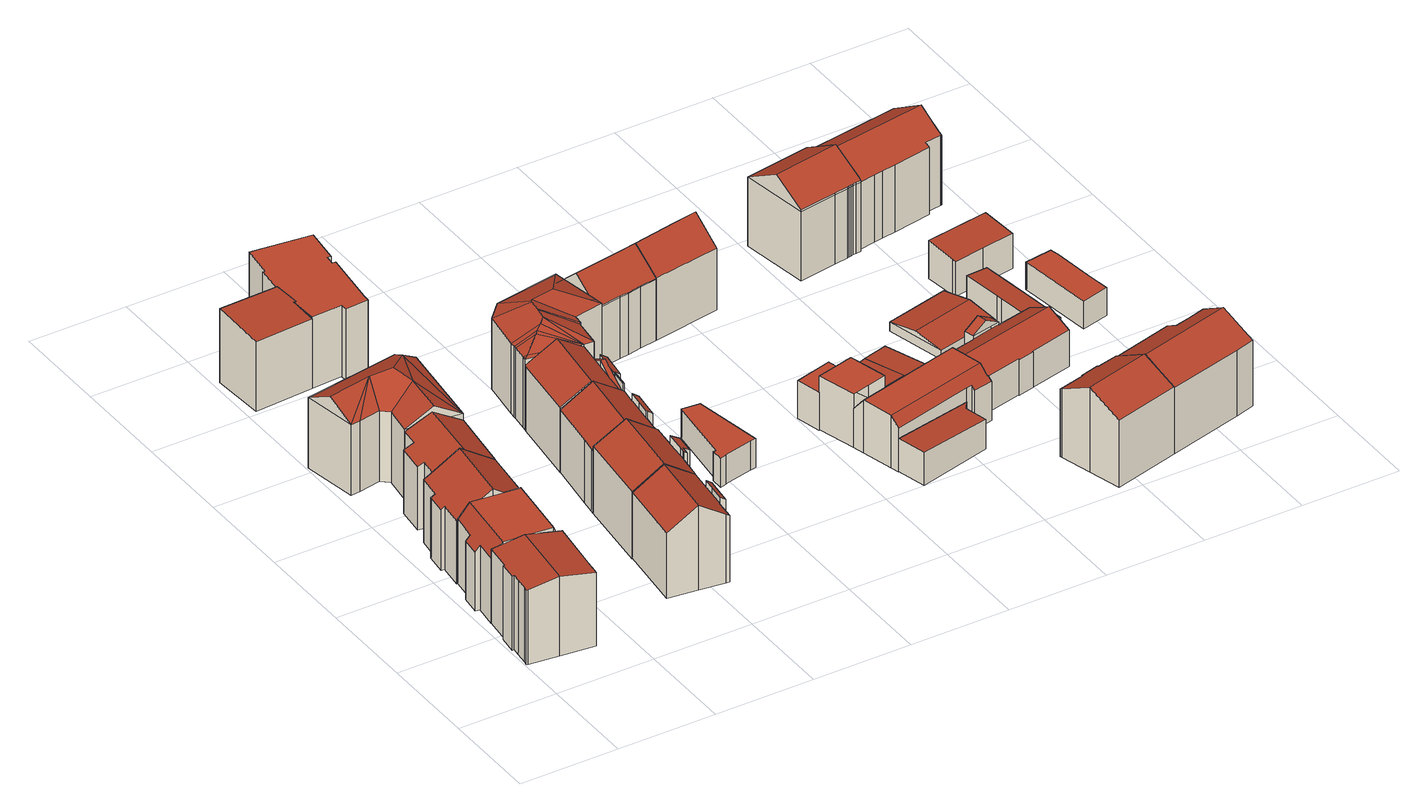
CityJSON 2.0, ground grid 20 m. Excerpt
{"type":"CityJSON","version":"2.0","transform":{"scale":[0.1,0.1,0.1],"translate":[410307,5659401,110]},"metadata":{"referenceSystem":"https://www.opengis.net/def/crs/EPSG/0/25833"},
"CityObjects":{
"building1":{"type":"Building","attributes":{"Dachtyp_tdc":"tdcGableRoof","Gemeindeschluessel":14612000,"Dachneigung":10.71,"QualitaetDacherkennung":50,"Geometrietyp2DReferenz":"3000","measuredHeight":16.7,"function":"31001_9998","roofType":"3100"},"geometry":[{"type":"Solid","lod":"2","boundaries":[[[[0,1,2,3]],[[1,4,5,2]],[[4,6,7,5]],[[6,8,9,7]],[[8,10,11,9]],[[10,12,13,11]],[[12,14,15,13]],[[14,16,17,15]],[[16,18,19,17]],[[18,20,21,19]],[[20,22,23,21]],[[22,24,25,23]],[[24,26,27,25]],[[28,0,3,29]],[[24,22,20,18,16,14,12,10,8,6,4]],[[4,1,0,28,26,24]],[[3,2,5,7,9,11,13,15,17,19,21,23,25,27,29]],[[26,28,29,27]]]],"semantics":{"surfaces":[{"type":"WallSurface"},{"type":"RoofSurface"},{"type":"GroundSurface"}],"values":[[0,0,0,0,0,0,0,0,0,0,0,0,0,0,1,1,2,0]]}}]},
"building2":{"type":"Building","attributes":{"Dachtyp_tdc":"tdcCutGableRoof","Gemeindeschluessel":14612000,"Dachneigung":0.206,"QualitaetDacherkennung":79,"Geometrietyp2DReferenz":"3000","measuredHeight":16.55,"function":"31001_9998","roofType":"9999"},"geometry":[{"type":"Solid","lod":"2","boundaries":[[[[30,31,32,33]],[[31,34,35,32]],[[34,36,37,35]],[[36,38,39,37]],[[38,40,41,39]],[[40,42,43,41]],[[44,45,46,47]],[[42,44,47,43]],[[45,48,49,46]],[[48,50,51,49]],[[50,52,53,51]],[[52,30,33,53]],[[42,40,38,36,34,31,30,52]],[[50,48,45,44]],[[52,50,44,42]],[[33,32,35,37,39,41,43,47,46,49,51,53]]]],"semantics":{"surfaces":[{"type":"WallSurface"},{"type":"RoofSurface"},{"type":"GroundSurface"}],"values":[[0,0,0,0,0,0,0,0,0,0,0,0,1,1,1,2]]}}]},
"building3":{"type":"Building","attributes":{"Dachtyp_tdc":"tdcGableRoof","Gemeindeschluessel":14612000,"Dachneigung":33.72,"QualitaetDacherkennung":70,"Geometrietyp2DReferenz":"3000","measuredHeight":17.93,"function":"31001_9998","roofType":"3100"},"geometry":[{"type":"Solid","lod":"2","boundaries":[[[[54,55,56,57]],[[55,58,59,56]],[[58,60,61,59]],[[60,62,63,61]],[[62,64,65,63]],[[64,66,67,65]],[[66,68,46,67]],[[68,69,70,46]],[[69,71,41,70]],[[71,72,73,41]],[[72,74,75,73]],[[69,68,66,64,62]],[[62,60,58,55,54,76,74,72,71,69]],[[75,77,57,56,59,61,63,65,67,46,70,41,73]],[[74,76,77,75]],[[76,54,57,77]]]],"semantics":{"surfaces":[{"type":"WallSurface"},{"type":"RoofSurface"},{"type":"GroundSurface"}],"values":[[0,0,0,0,0,0,0,0,0,0,0,1,1,2,0,0]]}}]},
"building4":{"type":"Building","attributes":{"Dachtyp_tdc":"tdcFreeFormRoof","Gemeindeschluessel":14612000,"Dachneigung":26.37,"QualitaetDacherkennung":68,"Geometrietyp2DReferenz":"3000","measuredHeight":16.83,"function":"31001_9998","roofType":"5000"},"geometry":[{"type":"Solid","lod":"2","boundaries":[[[[78,79,80,81,82,83,84,85]],[[64,86,79,78]],[[85,64,78]],[[86,80,79]],[[87,88,89,90,91,92,93,94]],[[83,82,88,87]],[[82,81,89,88]],[[81,80,90,89]],[[80,86,91,90]],[[86,64,92,91]],[[64,85,93,92]],[[85,84,94,93]],[[84,83,87,94]]]],"semantics":{"surfaces":[{"type":"RoofSurface"},{"type":"WallSurface"},{"type":"GroundSurface"}],"values":[[0,0,1,1,2,1,1,1,1,1,1,1,1]]}}]},
"building5":{"type":"Building","attributes":{"Dachtyp_tdc":"tdcFreeFormRoof","Gemeindeschluessel":14612000,"Dachneigung":29.66,"QualitaetDacherkennung":26,"Geometrietyp2DReferenz":"3000","measuredHeight":19.12,"function":"31001_9998","roofType":"5000"},"geometry":[{"type":"Solid","lod":"2","boundaries":[[[[95,96,97,98]],[[96,99,100,97]],[[99,101,102,100]],[[101,103,104,102]],[[103,105,106,104]],[[105,107,108,106]],[[107,109,110,108]],[[109,111,91,110]],[[111,112,90,91]],[[112,95,98,90]],[[113,112,111]],[[114,115,116]],[[114,109,107]],[[114,111,109]],[[116,111,114]],[[111,116,113]],[[114,107,105]],[[117,118,115,114,105,103]],[[117,103,101]],[[118,99,96]],[[118,101,99]],[[101,118,117]],[[116,115,118,96,95]],[[113,116,95,112]],[[98,97,100,102,104,106,108,110,91,90]]]],"semantics":{"surfaces":[{"type":"WallSurface"},{"type":"RoofSurface"},{"type":"GroundSurface"}],"values":[[0,0,0,0,0,0,0,0,0,0,0,1,1,1,1,1,1,1,0,1,1,1,1,1,2]]}}]},
"building6":{"type":"Building","attributes":{"Dachtyp_tdc":"tdcPolyFlatRoof","Gemeindeschluessel":14612000,"Dachneigung":4.54,"QualitaetDacherkennung":68,"Geometrietyp2DReferenz":"3000","measuredHeight":15.49,"function":"31001_9998","roofType":"2100"},"geometry":[{"type":"Solid","lod":"2","boundaries":[[[[119,120,121,122]],[[120,123,124,121]],[[123,125,126,124]],[[125,127,128,126]],[[127,129,130,128]],[[129,119,122,130]],[[129,127,125,123,120,119]],[[122,121,124,126,128,130]]]],"semantics":{"surfaces":[{"type":"WallSurface"},{"type":"RoofSurface"},{"type":"GroundSurface"}],"values":[[0,0,0,0,0,0,1,2]]}}]},
"building7":{"type":"Building","attributes":{"Gemeindeschluessel":14612000,"Geometrietyp2DReferenz":"3000","function":"31001_9998","roofType":"9999"},"children":["building7-1","building7-2"]},
"building7-1":{"type":"BuildingPart","attributes":{"Dachtyp_tdc":"tdcPolyFlatRoof","Dachneigung":33.41,"QualitaetDacherkennung":52,"Geometrietyp2DReferenz":"3000","measuredHeight":15.39,"roofType":"2100"},"parents":["building7"],"geometry":[{"type":"MultiSurface","lod":"2","boundaries":[[[131,132,133,134,135]],[[136,137,138,139,140]],[[137,131,135,138]],[[137,136,132,131]],[[135,134,139,138]]],"semantics":{"surfaces":[{"type":"WallSurface"},{"type":"RoofSurface"},{"type":"GroundSurface"}],"values":[0,0,0,1,2]}}]},
"building7-2":{"type":"BuildingPart","attributes":{"Dachtyp_tdc":"tdcGableRoof","Dachneigung":33.43,"QualitaetDacherkennung":76,"Geometrietyp2DReferenz":"3000","measuredHeight":17.84,"roofType":"3100"},"parents":["building7"],"geometry":[{"type":"MultiSurface","lod":"2","boundaries":[[[141,142,143,144]],[[142,140,139,143]],[[133,145,146,134]],[[145,147,148,146]],[[147,149,150,148]],[[149,151,152,150]],[[151,153,154,152]],[[153,155,156,154]],[[155,141,144,156]],[[151,149,147,145,133,140,142,141]],[[141,155,153,151]],[[144,143,139,134,146,148,150,152,154,156]]],"semantics":{"surfaces":[{"type":"WallSurface"},{"type":"RoofSurface"},{"type":"GroundSurface"}],"values":[0,0,0,0,0,0,0,0,0,1,1,2]}}]},
"building8":{"type":"Building","attributes":{"Gemeindeschluessel":14612000,"Geometrietyp2DReferenz":"3000","function":"31001_9998","roofType":"9999"},"children":["building8-1","building8-2"]},
"building8-1":{"type":"BuildingPart","attributes":{"Dachtyp_tdc":"tdcGableRoof","Dachneigung":33.55,"QualitaetDacherkennung":79,"Geometrietyp2DReferenz":"3000","measuredHeight":18.07,"roofType":"3100"},"parents":["building8"],"geometry":[{"type":"MultiSurface","lod":"2","boundaries":[[[157,158,159,160]],[[158,161,162,159]],[[161,163,164,162]],[[163,165,166,164]],[[165,167,168,166]],[[167,169,170,168]],[[169,171,172,170]],[[171,173,174,172]],[[173,175,174]],[[169,167,165,163,161]],[[161,158,157,175,173,171,169]],[[160,159,162,164,166,168,170,172,174]]],"semantics":{"surfaces":[{"type":"WallSurface"},{"type":"RoofSurface"},{"type":"GroundSurface"}],"values":[0,0,0,0,0,0,0,0,0,1,1,2]}}]},
"building8-2":{"type":"BuildingPart","attributes":{"Dachtyp_tdc":"tdcPolyFlatRoof","Dachneigung":29.05,"QualitaetDacherkennung":53,"Geometrietyp2DReferenz":"3000","measuredHeight":15.86,"roofType":"2100"},"parents":["building8"],"geometry":[{"type":"MultiSurface","lod":"2","boundaries":[[[176,177,178,174,175]],[[177,179,180,178]],[[179,181,182,180]],[[181,183,184,182]],[[183,185,160,184]],[[185,157,160]],[[183,181,179,177,176,185]],[[174,178,180,182,184,160]]],"semantics":{"surfaces":[{"type":"WallSurface"},{"type":"RoofSurface"},{"type":"GroundSurface"}],"values":[0,0,0,0,0,0,1,2]}}]},
"building9":{"type":"Building","attributes":{"Dachtyp_tdc":"tdcPolyFlatRoof","Gemeindeschluessel":14612000,"Dachneigung":0,"QualitaetDacherkennung":73,"Geometrietyp2DReferenz":"3000","measuredHeight":15.04,"function":"31001_9998","roofType":"1000"},"geometry":[{"type":"Solid","lod":"2","boundaries":[[[[186,187,188,189]],[[187,190,191,188]],[[190,192,193,191]],[[194,195,196,197]],[[195,198,199,196]],[[192,194,197,193]],[[192,190,187,186,200,201,202,203,204,123,125,205,206,207,198,195,194]],[[197,196,199,208,209,128,126,124,121,210,211,212,213,189,188,191,193]],[[205,125,126,128]],[[198,207,208,199]],[[207,206,209,208]],[[206,205,128,209]],[[125,123,124,126]],[[123,204,121,124]],[[204,203,210,121]],[[203,202,211,210]],[[202,201,212,211]],[[201,200,213,212]],[[200,186,189,213]]]],"semantics":{"surfaces":[{"type":"WallSurface"},{"type":"RoofSurface"},{"type":"GroundSurface"}],"values":[[0,0,0,0,0,0,1,2,0,0,0,0,0,0,0,0,0,0,0]]}}]},
"building10":{"type":"Building","attributes":{"Gemeindeschluessel":14612000,"Geometrietyp2DReferenz":"3000","function":"31001_9998","roofType":"9999"},"children":["building10-1","building10-2"]},
"building10-1":{"type":"BuildingPart","attributes":{"Dachtyp_tdc":"tdcPolyFlatRoof","Dachneigung":33.56,"QualitaetDacherkennung":65,"Geometrietyp2DReferenz":"3000","measuredHeight":14.99,"roofType":"2100"},"parents":["building10"],"geometry":[{"type":"MultiSurface","lod":"2","boundaries":[[[214,215,216,217,218]],[[219,220,221,222,223]],[[220,224,225,221]],[[220,219,215,214,224]],[[225,218,217,222,221]],[[224,214,218,225]]],"semantics":{"surfaces":[{"type":"WallSurface"},{"type":"RoofSurface"},{"type":"GroundSurface"}],"values":[0,0,0,1,2,0]}}]},
"building10-2":{"type":"BuildingPart","attributes":{"Dachtyp_tdc":"tdcGableRoof","Dachneigung":34.41,"QualitaetDacherkennung":75,"Geometrietyp2DReferenz":"3000","measuredHeight":17.42,"roofType":"3100"},"parents":["building10"],"geometry":[{"type":"MultiSurface","lod":"2","boundaries":[[[226,227,228,229]],[[227,230,231,228]],[[230,232,233,231]],[[232,234,235,233]],[[234,236,237,235]],[[236,223,222,237]],[[216,238,218,217]],[[238,239,240,218]],[[239,241,242,240]],[[241,243,172,242]],[[243,244,170,172]],[[244,245,168,170]],[[245,246,166,168]],[[246,226,229,166]],[[244,243,241,239,238,216,223,236,234,232]],[[232,230,227,226,246,245,244]],[[229,228,231,233,235,237,222,217,218,240,242,172,170,168,166]]],"semantics":{"surfaces":[{"type":"WallSurface"},{"type":"RoofSurface"},{"type":"GroundSurface"}],"values":[0,0,0,0,0,0,0,0,0,0,0,0,0,0,1,1,2]}}]},
"building11":{"type":"Building","attributes":{"Gemeindeschluessel":14612000,"Geometrietyp2DReferenz":"3000","function":"31001_9998","roofType":"9999"},"children":["building11-1","building11-2","building11-3"]},
"building11-1":{"type":"BuildingPart","attributes":{"Dachtyp_tdc":"tdcGableRoof","Dachneigung":32.81,"QualitaetDacherkennung":74,"Geometrietyp2DReferenz":"3000","measuredHeight":17.52,"roofType":"3100"},"parents":["building11"],"geometry":[{"type":"MultiSurface","lod":"2","boundaries":[[[247,248,249,250,251,252]],[[248,253,254,249]],[[253,255,256,254]],[[255,257,258,256]],[[257,259,260,261,258]],[[262,263,264,265,266,267,268]],[[264,255,253,269,265]],[[247,266,265,269,248]],[[248,269,253]],[[257,263,262,259]],[[255,264,263,257]],[[261,250,249,254,256,258]]],"semantics":{"surfaces":[{"type":"WallSurface"},{"type":"RoofSurface"},{"type":"GroundSurface"}],"values":[0,0,0,0,0,1,1,0,0,0,0,2]}}]},
"building11-2":{"type":"BuildingPart","attributes":{"Dachtyp_tdc":"tdcGableRoof","Dachneigung":20.07,"QualitaetDacherkennung":43,"Geometrietyp2DReferenz":"3000","measuredHeight":15.83,"roofType":"3100"},"parents":["building11"],"geometry":[{"type":"MultiSurface","lod":"2","boundaries":[[[270,271,272,273]],[[274,251,250,275]],[[260,270,273,261]],[[260,276,268,277,278,279,280,270]],[[281,282,278,277,267,283,252]],[[274,281,252,251]],[[270,280,271]],[[273,272,275,250,261]]],"semantics":{"surfaces":[{"type":"WallSurface"},{"type":"RoofSurface"},{"type":"GroundSurface"}],"values":[0,0,0,1,1,0,0,2]}}]},
"building11-3":{"type":"BuildingPart","attributes":{"Dachtyp_tdc":"tdcPolyFlatRoof","Dachneigung":33.83,"QualitaetDacherkennung":50,"Geometrietyp2DReferenz":"3000","measuredHeight":15.28,"roofType":"2100"},"parents":["building11"],"geometry":[{"type":"MultiSurface","lod":"2","boundaries":[[[284,285,286,287]],[[285,288,289,286]],[[288,290,281,274,275,289]],[[291,292,293,272,271,280]],[[292,284,287,293]],[[292,291,279,282,290,288,285,284]],[[287,286,289,275,272,293]]],"semantics":{"surfaces":[{"type":"WallSurface"},{"type":"RoofSurface"},{"type":"GroundSurface"}],"values":[0,0,0,0,0,1,2]}}]},
"building12":{"type":"Building","attributes":{"Dachtyp_tdc":"tdcFreeFormRoof","Gemeindeschluessel":14612000,"Dachneigung":24.46,"QualitaetDacherkennung":37,"Geometrietyp2DReferenz":"3000","measuredHeight":17.83,"function":"31001_9998","roofType":"5000"},"geometry":[{"type":"Solid","lod":"2","boundaries":[[[[294,295,296,297]],[[295,298,258,296]],[[298,299,256,258]],[[299,300,301,256]],[[300,302,303,301]],[[302,304,305,303]],[[304,306,307,305]],[[306,308,309,307]],[[308,310,311,309]],[[310,312,313,311]],[[312,314,315,313]],[[314,316,317,315]],[[316,318,319,317]],[[318,320,321,319]],[[320,294,297,321]],[[322,323,324,325,320,318]],[[326,327,322,318,316]],[[326,316,314]],[[327,326,314,312]],[[323,322,327,312,310]],[[324,323,310,308]],[[328,329,330,325,324,308,306]],[[331,328,306,304]],[[332,331,304,302]],[[333,332,302,300]],[[333,300,299]],[[329,298,295]],[[328,298,329]],[[331,298,328]],[[332,298,331]],[[333,298,332]],[[298,333,299]],[[330,329,295,294]],[[325,330,294,320]],[[297,296,258,256,301,303,305,307,309,311,313,315,317,319,321]]]],"semantics":{"surfaces":[{"type":"WallSurface"},{"type":"RoofSurface"},{"type":"GroundSurface"}],"values":[[0,0,0,0,0,0,0,0,0,0,0,0,0,0,0,1,1,1,1,1,1,1,1,1,1,1,1,1,1,1,1,1,1,1,2]]}}]},
"building13":{"type":"Building","attributes":{"Dachtyp_tdc":"tdcPolyFlatRoof","Gemeindeschluessel":14612000,"Dachneigung":0,"QualitaetDacherkennung":76,"Geometrietyp2DReferenz":"3000","measuredHeight":6.11,"function":"31001_9998","roofType":"1000"},"geometry":[{"type":"Solid","lod":"2","boundaries":[[[[334,335,336,337]],[[335,338,339,336]],[[338,340,341,339]],[[340,342,343,341]],[[342,344,345,343]],[[344,346,347,345]],[[346,348,349,347]],[[348,350,351,349]],[[350,352,353,351]],[[352,334,337,353]],[[352,350,348,346,344,342,340,338,335,334]],[[337,336,339,341,343,345,347,349,351,353]]]],"semantics":{"surfaces":[{"type":"WallSurface"},{"type":"RoofSurface"},{"type":"GroundSurface"}],"values":[[0,0,0,0,0,0,0,0,0,0,1,2]]}}]},
"building14":{"type":"Building","attributes":{"Dachtyp_tdc":"tdcFreeFormRoof","Gemeindeschluessel":14612000,"Dachneigung":42.52,"QualitaetDacherkennung":82,"Geometrietyp2DReferenz":"3000","measuredHeight":17.78,"function":"31001_9998","roofType":"5000"},"geometry":[{"type":"Solid","lod":"2","boundaries":[[[[354,355,356,313]],[[355,357,358,356]],[[357,359,360,358]],[[359,361,362,360]],[[361,363,364,362]],[[363,365,315,364]],[[365,354,313,315]],[[366,355,354,367]],[[368,366,367,369,370,371,372]],[[357,368,372,359]],[[359,372,371,361]],[[361,371,370,363]],[[363,370,369,365]],[[365,369,367,354]],[[355,366,368,357]],[[313,356,358,360,362,364,315]]]],"semantics":{"surfaces":[{"type":"WallSurface"},{"type":"RoofSurface"},{"type":"GroundSurface"}],"values":[[0,0,0,0,0,0,0,1,1,0,0,0,0,0,0,2]]}}]},
"building15":{"type":"Building","attributes":{"Dachtyp_tdc":"tdcPolyFlatRoof","Gemeindeschluessel":14612000,"Dachneigung":0,"QualitaetDacherkennung":53,"Geometrietyp2DReferenz":"3000","measuredHeight":7.95,"function":"31001_9998","roofType":"1000"},"geometry":[{"type":"Solid","lod":"2","boundaries":[[[[373,374,375,376]],[[374,377,378,375]],[[377,379,380,378]],[[379,381,382,380]],[[381,373,376,382]],[[381,379,377,374,373]],[[376,375,378,380,382]]]],"semantics":{"surfaces":[{"type":"WallSurface"},{"type":"RoofSurface"},{"type":"GroundSurface"}],"values":[[0,0,0,0,0,1,2]]}}]},
"building16":{"type":"Building","attributes":{"Dachtyp_tdc":"tdcPolyFlatRoof","Gemeindeschluessel":14612000,"Dachneigung":2.71,"QualitaetDacherkennung":66,"Geometrietyp2DReferenz":"3000","measuredHeight":6.87,"function":"31001_9998","roofType":"2100"},"geometry":[{"type":"Solid","lod":"2","boundaries":[[[[383,384,385,386]],[[384,387,388,385]],[[387,389,390,388]],[[389,391,392,390]],[[391,383,386,392]],[[391,389,387,384,383]],[[386,385,388,390,392]]]],"semantics":{"surfaces":[{"type":"WallSurface"},{"type":"RoofSurface"},{"type":"GroundSurface"}],"values":[[0,0,0,0,0,1,2]]}}]},
"building17":{"type":"Building","attributes":{"Dachtyp_tdc":"tdcPolyFlatRoof","Gemeindeschluessel":14612000,"Dachneigung":4.84,"QualitaetDacherkennung":72,"Geometrietyp2DReferenz":"3000","measuredHeight":4.85,"function":"31001_2000","roofType":"2100"},"geometry":[{"type":"Solid","lod":"2","boundaries":[[[[393,394,395,396]],[[394,397,398,395]],[[397,399,400,398]],[[399,401,402,400]],[[401,393,396,402]],[[401,399,397,394,393]],[[396,395,398,400,402]]]],"semantics":{"surfaces":[{"type":"WallSurface"},{"type":"RoofSurface"},{"type":"GroundSurface"}],"values":[[0,0,0,0,0,1,2]]}}]},
"building18":{"type":"Building","attributes":{"Dachtyp_tdc":"tdcGableRoof","Gemeindeschluessel":14612000,"Dachneigung":41.96,"QualitaetDacherkennung":71,"Geometrietyp2DReferenz":"3000","measuredHeight":17.74,"function":"31001_9998","roofType":"3100"},"geometry":[{"type":"Solid","lod":"2","boundaries":[[[[403,355,356,358]],[[404,405,406]],[[355,403,407]],[[405,355,407,406]],[[403,404,406,407]],[[356,408,409,358]],[[355,405,408,356]],[[405,404,409,408]],[[404,403,358,409]]]],"semantics":{"surfaces":[{"type":"WallSurface"},{"type":"RoofSurface"},{"type":"GroundSurface"}],"values":[[0,0,0,1,1,2,0,0,0]]}}]},
"building19":{"type":"Building","attributes":{"Gemeindeschluessel":14612000,"Geometrietyp2DReferenz":"3000","function":"31001_9998","roofType":"9999"},"children":["building19-1","building19-2"]},
"building19-1":{"type":"BuildingPart","attributes":{"Dachtyp_tdc":"tdcCutGableRoof","Dachneigung":0.235,"QualitaetDacherkennung":70,"Geometrietyp2DReferenz":"3000","measuredHeight":11.08,"roofType":"9999"},"parents":["building19"],"geometry":[{"type":"MultiSurface","lod":"2","boundaries":[[[410,411,412,413]],[[411,414,415,412]],[[414,416,417,415]],[[416,418,419,417]],[[418,420,421,419]],[[420,422,423,421]],[[422,424,425,423]],[[424,426,427,425]],[[426,428,429,427]],[[428,430,431,429]],[[432,433,434,435]],[[433,436,437,434]],[[436,438,439,437]],[[438,440,441,439]],[[440,410,413,441]],[[426,424,422,420,418,416,414,411,410,440]],[[438,436,433,432,430,428]],[[440,438,428,426]],[[413,412,415,417,419,421,423,425,427,429,431,435,434,437,439,441]]],"semantics":{"surfaces":[{"type":"WallSurface"},{"type":"RoofSurface"},{"type":"GroundSurface"}],"values":[0,0,0,0,0,0,0,0,0,0,0,0,0,0,0,1,1,1,2]}}]},
"building19-2":{"type":"BuildingPart","attributes":{"Dachtyp_tdc":"tdcPolyFlatRoof","Dachneigung":0,"QualitaetDacherkennung":73,"Geometrietyp2DReferenz":"3000","measuredHeight":11.24,"roofType":"1000"},"parents":["building19"],"geometry":[{"type":"MultiSurface","lod":"2","boundaries":[[[442,443,444,445]],[[443,446,432,435,444]],[[447,448,449,431,430]],[[448,442,445,449]],[[448,447,446,443,442]],[[445,444,435,431,449]]],"semantics":{"surfaces":[{"type":"WallSurface"},{"type":"RoofSurface"},{"type":"GroundSurface"}],"values":[0,0,0,0,1,2]}}]},
"building20":{"type":"Building","attributes":{"Dachtyp_tdc":"tdcPolyFlatRoof","Gemeindeschluessel":14612000,"Dachneigung":4.67,"QualitaetDacherkennung":62,"Geometrietyp2DReferenz":"3000","measuredHeight":4.75,"function":"31001_2000","roofType":"2100"},"geometry":[{"type":"Solid","lod":"2","boundaries":[[[[450,401,451,452]],[[401,399,453,451]],[[399,454,455,453]],[[454,456,457,455]],[[456,450,452,457]],[[456,454,399,401,450]],[[452,451,453,455,457]]]],"semantics":{"surfaces":[{"type":"WallSurface"},{"type":"RoofSurface"},{"type":"GroundSurface"}],"values":[[0,0,0,0,0,1,2]]}}]},
"building21":{"type":"Building","attributes":{"Dachtyp_tdc":"tdcPolyFlatRoof","Gemeindeschluessel":14612000,"Dachneigung":6.25,"QualitaetDacherkennung":77,"Geometrietyp2DReferenz":"3000","measuredHeight":5.08,"function":"31001_2000","roofType":"2100"},"geometry":[{"type":"Solid","lod":"2","boundaries":[[[[458,397,459,460]],[[397,461,462,459]],[[461,463,464,462]],[[463,458,460,464]],[[463,461,397,458]],[[460,459,462,464]]]],"semantics":{"surfaces":[{"type":"WallSurface"},{"type":"RoofSurface"},{"type":"GroundSurface"}],"values":[[0,0,0,0,1,2]]}}]},
"building22":{"type":"Building","attributes":{"Dachtyp_tdc":"tdcPolyFlatRoof","Gemeindeschluessel":14612000,"Dachneigung":4.82,"QualitaetDacherkennung":80,"Geometrietyp2DReferenz":"3000","measuredHeight":5.21,"function":"31001_2000","roofType":"2100"},"geometry":[{"type":"Solid","lod":"2","boundaries":[[[[461,465,466,462]],[[465,467,468,466]],[[467,456,469,468]],[[454,461,462,464]],[[454,456,467,465,461]],[[462,466,468,469,464]],[[456,454,464,469]]]],"semantics":{"surfaces":[{"type":"WallSurface"},{"type":"RoofSurface"},{"type":"GroundSurface"}],"values":[[0,0,0,0,1,2,0]]}}]},
"building23":{"type":"Building","attributes":{"Dachtyp_tdc":"tdcGableRoof","Gemeindeschluessel":14612000,"Dachneigung":27.76,"QualitaetDacherkennung":80,"Geometrietyp2DReferenz":"3000","measuredHeight":17.76,"function":"31001_9998","roofType":"3100"},"geometry":[{"type":"Solid","lod":"2","boundaries":[[[[470,471,472,473]],[[471,474,475,472]],[[474,476,477,475]],[[476,478,479,477]],[[478,480,481,479]],[[480,482,483,481]],[[482,484,485,483]],[[484,486,487,485]],[[486,488,489,487]],[[488,490,491,489]],[[490,470,473,491]],[[486,484,482,480,478,476,474,471,470]],[[470,490,488,486]],[[473,472,475,477,479,481,483,485,487,489,491]]]],"semantics":{"surfaces":[{"type":"WallSurface"},{"type":"RoofSurface"},{"type":"GroundSurface"}],"values":[[0,0,0,0,0,0,0,0,0,0,0,1,1,2]]}}]},
"building24":{"type":"Building","attributes":{"Gemeindeschluessel":14612000,"Geometrietyp2DReferenz":"3000","function":"31001_9998","roofType":"9999"},"children":["building24-1","building24-2"]},
"building24-1":{"type":"BuildingPart","attributes":{"Dachtyp_tdc":"tdcGableRoof","Dachneigung":27.92,"QualitaetDacherkennung":73,"Geometrietyp2DReferenz":"3000","measuredHeight":10.15,"roofType":"3100"},"parents":["building24"],"geometry":[{"type":"MultiSurface","lod":"2","boundaries":[[[492,493,494,495]],[[493,496,497,494]],[[496,498,499,497]],[[498,500,501,499]],[[500,502,503,501]],[[502,504,505,503]],[[504,506,507,505]],[[508,509,510,511]],[[509,512,513,510]],[[512,514,515,513]],[[514,516,517,515]],[[516,518,519,517]],[[518,492,495,519]],[[514,512,509,508,506,504,502,500]],[[500,498,496,493,492,518,516,514]],[[495,494,497,499,501,503,505,507,511,510,513,515,517,519]]],"semantics":{"surfaces":[{"type":"WallSurface"},{"type":"RoofSurface"},{"type":"GroundSurface"}],"values":[0,0,0,0,0,0,0,0,0,0,0,0,0,1,1,2]}}]},
"building24-2":{"type":"BuildingPart","attributes":{"Dachtyp_tdc":"tdcGableRoof","Dachneigung":29.19,"QualitaetDacherkennung":68,"Geometrietyp2DReferenz":"3000","measuredHeight":10.13,"roofType":"3100"},"parents":["building24"],"geometry":[{"type":"MultiSurface","lod":"2","boundaries":[[[520,521,522,507,506]],[[521,523,524,522]],[[523,525,508,511,524]],[[523,521,526]],[[520,525,527]],[[521,520,527,526]],[[525,523,526,527]],[[507,522,524,511]]],"semantics":{"surfaces":[{"type":"WallSurface"},{"type":"RoofSurface"},{"type":"GroundSurface"}],"values":[0,0,0,0,0,1,1,2]}}]},
"building25":{"type":"Building","attributes":{"Gemeindeschluessel":14612000,"Dachneigung":79.56,"Dachorientierung":-103.39,"MittlereTraufHoehe":112.97,"QualitaetDacherkennung":22,"ObjektHoehe":3,"BodenHoehe":111.13,"Geometrietyp2DReferenz":"3000","AbsoluteHoehe":114.13,"Dachflaeche":170.97,"measuredHeight":3,"function":"31001_9998","roofType":"3100","storeysAboveGround":1},"geometry":[{"type":"MultiSurface","lod":"2","boundaries":[[[528,529,530,531]],[[529,532,533,530]],[[532,534,535,533]],[[534,528,531,535]],[[532,529,536]],[[528,534,537]],[[529,528,537,536]],[[534,532,536,537]],[[531,530,533,535]]],"semantics":{"surfaces":[{"type":"WallSurface"},{"type":"RoofSurface"},{"type":"GroundSurface"}],"values":[0,0,0,0,0,0,1,1,2]}}]},
"building26":{"type":"Building","attributes":{"Dachtyp_tdc":"tdcFreeFormRoof","Gemeindeschluessel":14612000,"Dachneigung":30.54,"QualitaetDacherkennung":89,"Geometrietyp2DReferenz":"3000","measuredHeight":19.03,"function":"31001_9998","roofType":"5000"},"geometry":[{"type":"Solid","lod":"2","boundaries":[[[[538,539,540,541]],[[539,542,543,540]],[[542,544,545,543]],[[544,546,547,545]],[[546,548,549,547]],[[548,550,551,549]],[[550,552,553,551]],[[552,554,555,553]],[[554,556,557,555]],[[556,558,559,557]],[[558,538,541,559]],[[560,561,538,558]],[[562,563,561,560,564,565,566,567,568,569,570]],[[542,562,570,544]],[[544,570,569,546]],[[546,569,568,548]],[[548,568,567,550]],[[550,567,566,552]],[[552,566,565,554]],[[554,565,564,556]],[[556,564,560,558]],[[539,563,562,542]],[[538,561,563,539]],[[541,540,543,545,547,549,551,553,555,557,559]]]],"semantics":{"surfaces":[{"type":"WallSurface"},{"type":"RoofSurface"},{"type":"GroundSurface"}],"values":[[0,0,0,0,0,0,0,0,0,0,0,1,1,0,0,0,0,0,0,0,0,0,0,2]]}}]},
"building27":{"type":"Building","attributes":{"Dachtyp_tdc":"tdcFreeFormRoof","Gemeindeschluessel":14612000,"Dachneigung":28.77,"QualitaetDacherkennung":65,"Geometrietyp2DReferenz":"3000","measuredHeight":17.6,"function":"31001_9998","roofType":"5000"},"geometry":[{"type":"Solid","lod":"2","boundaries":[[[[571,572,573,574]],[[575,576,577,578]],[[576,579,580,577]],[[579,581,582,580]],[[581,583,584,582]],[[583,585,586,584]],[[585,587,588,586]],[[587,571,574,588]],[[589,581,579,576,575,572,571,590]],[[585,583,589,590,587]],[[572,575,578,573]],[[574,573,578,577,580,582,584,586,588]],[[571,587,590]],[[583,581,589]]]],"semantics":{"surfaces":[{"type":"WallSurface"},{"type":"RoofSurface"},{"type":"GroundSurface"}],"values":[[0,0,0,0,0,0,0,0,1,1,0,2,0,0]]}}]},
"building28":{"type":"Building","attributes":{"Dachtyp_tdc":"tdcPolyFlatRoof","Gemeindeschluessel":14612000,"Dachneigung":3.79,"QualitaetDacherkennung":88,"Geometrietyp2DReferenz":"3000","measuredHeight":6.08,"function":"31001_9998","roofType":"2100"},"geometry":[{"type":"Solid","lod":"2","boundaries":[[[[591,592,593,594]],[[592,595,596,593]],[[595,597,598,596]],[[597,599,600,598]],[[599,601,602,600]],[[601,603,604,602]],[[603,605,606,604]],[[605,591,594,606]],[[605,603,601,599,597,595,592,591]],[[594,593,596,598,600,602,604,606]]]],"semantics":{"surfaces":[{"type":"WallSurface"},{"type":"RoofSurface"},{"type":"GroundSurface"}],"values":[[0,0,0,0,0,0,0,0,1,2]]}}]},
"building29":{"type":"Building","attributes":{"Dachtyp_tdc":"tdcPolyFlatRoof","Gemeindeschluessel":14612000,"Dachneigung":5.33,"QualitaetDacherkennung":69,"Geometrietyp2DReferenz":"3000","measuredHeight":7.94,"function":"31001_9998","roofType":"2100"},"geometry":[{"type":"Solid","lod":"2","boundaries":[[[[607,608,609,610]],[[608,611,612,609]],[[611,613,614,612]],[[613,615,616,614]],[[615,617,618,616]],[[617,607,610,618]],[[617,615,613,611,608,607]],[[610,609,612,614,616,618]]]],"semantics":{"surfaces":[{"type":"WallSurface"},{"type":"RoofSurface"},{"type":"GroundSurface"}],"values":[[0,0,0,0,0,0,1,2]]}}]},
"building30":{"type":"Building","attributes":{"Dachtyp_tdc":"tdcFreeFormRoof","Gemeindeschluessel":14612000,"Dachneigung":32,"QualitaetDacherkennung":74,"Geometrietyp2DReferenz":"3000","measuredHeight":18.23,"function":"31001_9998","roofType":"5000"},"geometry":[{"type":"Solid","lod":"2","boundaries":[[[[619,620,621,541]],[[620,622,623,621]],[[622,624,625,623]],[[624,626,627,625]],[[626,628,629,627]],[[628,630,631,629]],[[630,632,633,631]],[[632,634,635,633]],[[634,636,637,635]],[[636,638,540,637]],[[638,619,541,540]],[[639,640,620,619]],[[628,626,624,622,640,639,638,636,634,632,630]],[[622,620,640]],[[619,638,639]],[[541,621,623,625,627,629,631,633,635,637,540]]]],"semantics":{"surfaces":[{"type":"WallSurface"},{"type":"RoofSurface"},{"type":"GroundSurface"}],"values":[[0,0,0,0,0,0,0,0,0,0,0,1,1,0,0,2]]}}]},
"building31":{"type":"Building","attributes":{"Dachtyp_tdc":"tdcPolyFlatRoof","Gemeindeschluessel":14612000,"Dachneigung":0,"QualitaetDacherkennung":81,"Geometrietyp2DReferenz":"3000","measuredHeight":5.84,"function":"31001_9998","roofType":"1000"},"geometry":[{"type":"Solid","lod":"2","boundaries":[[[[641,642,643,644]],[[642,645,646,643]],[[645,647,648,646]],[[647,649,650,648]],[[649,651,652,650]],[[651,653,654,652]],[[653,655,656,654]],[[655,657,658,656]],[[657,641,644,658]],[[657,655,653,651,649,647,645,642,641]],[[644,643,646,648,650,652,654,656,658]]]],"semantics":{"surfaces":[{"type":"WallSurface"},{"type":"RoofSurface"},{"type":"GroundSurface"}],"values":[[0,0,0,0,0,0,0,0,0,1,2]]}}]}
},
"vertices":[
[134,88,169],[133,81,169],[133,81,15],[134,88,15],[63,89,182],[63,89,15],[3,96,171],[3,96,15],[0,97,171],[0,97,15],[1,105,171],[1,105,15],[5,131,171],[5,131,15],[6,147,171],[6,147,15],[2,147,170],[2,147,15],[6,183,170],[6,183,15],[10,183,171],[10,183,15],[16,237,171],[16,237,15],[80,230,182],[80,230,15],[151,221,169],[151,221,15],[137,114,169],[137,114,15],
[16,237,150],[22,283,149],[22,283,14],[16,237,14],[13,284,137],[13,284,14],[18,323,137],[18,323,14],[26,321,148],[26,321,14],[32,372,149],[32,372,14],[55,369,179],[55,369,14],[152,357,180],[168,354,137],[168,354,14],[152,357,14],[151,221,139],[151,221,14],[135,223,180],[135,223,14],[39,234,179],[39,234,14],
[34,462,142],[42,461,147],[42,461,14],[34,462,14],[49,509,147],[49,509,14],[68,506,160],[68,506,14],[117,500,193],[117,500,14],[184,492,149],[184,492,14],[184,491,149],[184,491,14],[168,354,148],[99,363,193],[99,363,14],[32,372,148],[30,372,146],[30,372,14],[36,420,146],[36,420,14],[29,420,142],[29,420,14],
[128,499,182],[144,633,182],[92,639,156],[88,602,156],[68,605,146],[61,548,146],[73,546,152],[68,506,152],[203,626,147],[61,548,13],[68,605,13],[88,602,13],[92,639,13],[203,626,13],[184,492,13],[68,506,13],[73,546,13],
[100,696,161],[84,710,161],[84,710,13],[100,696,13],[40,702,161],[40,702,13],[20,699,161],[20,699,13],[2,810,161],[2,810,13],[199,842,161],[199,842,13],[226,817,161],[226,817,13],[225,813,161],[225,813,13],[203,626,161],[92,639,161],[148,633,193],[197,814,177],[143,757,204],[158,718,193],[11,754,193],[101,769,193],
[14,1118,165],[135,1123,164],[135,1123,10],[14,1118,10],[142,1072,160],[142,1072,10],[137,1072,160],[137,1072,10],[140,1017,156],[140,1017,10],[20,1009,156],[20,1009,10],
[448,161,161],[438,163,168],[438,163,154],[438,163,15],[448,161,15],[445,219,168],[455,218,161],[455,218,15],[445,219,15],[445,219,154],
[391,270,193],[450,263,154],[450,263,15],[391,270,15],[437,163,154],[437,163,15],[433,124,154],[433,124,15],[426,125,158],[426,125,15],[374,131,193],[374,131,15],[313,139,152],[313,139,15],[329,276,152],[329,276,15],
[456,309,155],[450,263,155],[450,263,13],[456,309,13],[391,270,194],[391,270,13],[329,276,153],[329,276,13],[346,430,153],[346,430,13],[349,430,155],[349,430,13],[408,422,194],[408,422,13],[468,414,154],[468,414,13],[462,364,155],[462,364,13],[462,364,154],
[462,364,172],[481,362,161],[481,362,13],[476,323,161],[476,323,13],[464,325,168],[464,325,13],[462,308,168],[462,308,13],[456,309,172],
[275,1229,160],[266,1156,160],[266,1156,10],[275,1229,10],[259,1157,160],[259,1157,10],[257,1139,160],[257,1139,10],[264,1138,160],[250,1023,160],[250,1023,10],[264,1138,10],[249,1009,160],[249,1009,10],[164,1242,160],[153,1243,160],[145,1179,160],[140,1179,160],[135,1123,160],[140,1017,160],[202,1020,160],[203,1006,160],[203,1006,10],[202,1020,10],[140,1179,10],[145,1179,10],[153,1243,10],[164,1242,10],
[475,460,163],[474,461,163],[474,461,148],[474,461,13],[475,460,13],[482,519,163],[494,517,155],[494,517,13],[482,519,13],[482,519,148],[486,459,155],[486,459,13],
[347,438,144],[351,465,145],[351,465,13],[347,438,13],[365,567,145],[365,567,13],[427,559,187],[427,559,13],[486,552,148],[486,552,13],[481,519,148],[481,519,13],[475,460,148],[473,448,148],[473,448,13],[470,422,147],[470,422,13],[468,414,148],[408,422,187],[349,430,147],[346,430,144],
[475,553,148],[365,567,148],[365,567,12],[475,553,12],[475,553,139],[475,553,144],[382,705,148],[382,705,12],[383,710,148],[383,710,12],[494,695,148],[494,695,12],[491,676,148],[491,676,139],[491,676,12],[491,676,155],[494,695,155],[443,702,187],[425,560,187],[475,553,156],[479,586,156],[488,650,155],[365,567,149],
[500,675,139],[497,648,139],[497,648,12],[500,675,12],[484,552,139],[484,552,12],[490,662,148],[485,626,170],[493,625,170],[495,634,165],[497,648,156],[484,552,144],[491,610,165],[477,566,148],
[502,590,156],[491,591,164],[491,591,12],[502,590,12],[486,552,164],[486,552,12],[484,552,165],[497,648,165],[510,646,156],[510,646,12],
[521,752,160],[513,693,160],[513,693,12],[521,752,12],[494,695,160],[383,710,160],[384,718,160],[384,718,12],[388,749,160],[388,749,12],[388,754,160],[388,754,12],[389,765,160],[389,765,12],[400,847,160],[400,847,12],[433,881,160],[433,881,12],[567,903,160],[567,903,12],[585,799,160],[585,799,12],[587,785,160],[587,785,12],[526,774,160],[526,774,12],[525,755,160],[525,755,12],[469,825,188],[465,821,189],[463,817,190],[460,792,190],[571,797,166],[518,834,187],[445,758,185],[456,767,190],[459,791,190],[432,749,180],[427,744,178],[391,717,163],
[597,542,76],[633,538,76],[633,538,15],[597,542,15],[657,396,76],[657,396,15],[646,394,76],[646,394,15],[646,395,76],[646,395,15],[586,381,76],[586,381,15],[586,380,76],[586,380,15],[574,377,76],[574,377,15],[574,402,76],[574,402,15],[579,402,76],[579,402,15],
[567,903,140],[702,926,140],[702,926,12],[721,822,140],[721,822,12],[686,816,140],[686,816,12],[658,811,140],[658,811,12],[639,808,140],[639,808,12],[585,799,140],[711,874,189],[576,851,189],[721,822,142],[585,799,143],[639,808,143],[658,811,142],[686,816,142],
[812,436,93],[800,487,93],[800,487,13],[812,436,13],[876,507,93],[876,507,13],[877,503,93],[877,503,13],[889,455,93],[889,455,13],
[1013,277,79],[1024,230,79],[1024,230,17],[1013,277,17],[874,192,86],[874,192,17],[859,252,86],[859,252,17],[1025,294,78],[1025,294,17],
[889,455,59],[877,503,54],[877,503,14],[889,455,14],[915,512,54],[915,512,14],[937,425,62],[937,425,14],[899,415,62],[899,415,14],
[721,822,143],[860,845,141],[842,954,139],[851,899,189],[711,873,189],[842,954,12],[860,845,12],
[1073,318,119],[1075,307,107],[1075,307,16],[1073,318,16],[1077,307,107],[1077,307,16],[1079,299,98],[1079,299,16],[1039,290,99],[1039,290,16],[1037,297,107],[1037,297,16],[1025,294,107],[1025,294,16],[859,252,107],[859,252,16],[855,269,126],[855,269,16],[839,333,127],[839,333,16],[833,357,98],[833,357,16],[909,376,98],[998,399,98],[998,399,16],[909,376,16],[1049,412,98],[1049,412,16],[1055,388,127],[1055,388,16],[1071,324,126],[1071,324,16],
[889,455,128],[899,415,128],[899,415,16],[889,455,16],[909,376,128],[833,357,128],[812,436,128],[812,436,16],
[909,376,65],[899,415,18],[909,376,18],[937,425,18],[988,438,62],[988,438,18],[998,399,65],[998,399,18],
[937,425,64],[915,512,13],[937,425,13],[965,531,54],[965,531,13],[988,438,64],[988,438,13],
[1015,544,54],[1015,544,13],[1049,412,65],[1049,412,13],[998,399,13],
[1137,72,197],[1120,135,163],[1120,135,19],[1137,72,19],[1119,139,161],[1119,139,19],[1175,153,161],[1175,153,19],[1174,157,159],[1174,157,19],[1212,167,159],[1212,167,19],[1213,163,161],[1213,163,19],[1255,173,161],[1255,173,19],[1272,107,197],[1272,107,19],[1290,40,160],[1290,40,19],[1155,4,160],[1155,4,19],
[1192,344,93],[1159,336,93],[1159,336,18],[1192,344,18],[1159,338,94],[1159,338,18],[1073,318,94],[1073,318,18],[1061,365,120],[1061,365,18],[1049,412,95],[1049,412,18],[1123,430,94],[1123,430,18],[1123,429,95],[1123,429,18],[1185,444,95],[1258,460,95],[1258,460,18],[1185,444,18],[1265,426,113],[1265,426,18],[1269,413,120],[1269,413,18],[1280,366,94],[1280,366,18],[1192,345,94],[1192,345,18],
[1123,429,102],[1118,449,102],[1118,449,18],[1180,463,101],[1180,463,18],[1185,444,101],[1149,456,120],[1154,436,120],
[1080,632,30],[1210,663,30],[1210,663,11],[1080,632,11],[1239,541,30],[1239,541,11],[1109,510,30],[1109,510,11],[1225,602,41],[1095,571,41],
[1144,1004,157],[1166,869,157],[1166,869,12],[1144,1004,12],[1166,864,157],[1166,864,12],[1156,862,157],[1156,862,12],[1150,862,157],[1150,862,12],[1145,861,157],[1145,861,12],[1140,860,157],[1140,860,12],[1137,859,157],[1137,859,12],[1108,855,157],[1108,855,12],[1031,842,157],[1031,842,12],[1009,982,157],[1009,982,12],[1021,906,202],[1156,929,202],[1166,864,161],[1166,869,164],[1031,842,161],[1108,855,161],[1137,859,161],[1140,860,161],[1145,861,161],[1150,862,161],[1156,862,161],
[1255,173,159],[1381,207,158],[1381,207,20],[1255,173,20],[1386,185,171],[1414,192,171],[1414,192,20],[1386,185,20],[1442,200,171],[1442,200,20],[1451,202,171],[1451,202,20],[1483,91,158],[1483,91,20],[1444,80,158],[1444,80,20],[1290,40,158],[1290,40,20],[1464,157,196],[1273,106,196],
[1265,426,73],[1258,460,73],[1258,460,13],[1265,426,13],[1248,535,73],[1248,535,13],[1246,547,73],[1246,547,13],[1235,628,73],[1235,628,13],[1280,634,70],[1280,634,13],[1285,596,70],[1285,596,13],[1307,437,70],[1307,437,13],
[1231,658,86],[1230,665,87],[1230,665,13],[1231,658,13],[1221,730,93],[1221,730,13],[1350,750,93],[1350,750,13],[1361,678,86],[1361,678,13],[1294,668,86],[1294,668,13],
[1144,1004,149],[1341,1035,149],[1341,1035,12],[1356,935,175],[1356,935,12],[1360,909,159],[1360,909,12],[1358,909,159],[1358,909,12],[1325,904,159],[1325,904,12],[1327,896,153],[1327,896,12],[1248,882,153],[1248,882,12],[1220,878,153],[1220,878,12],[1202,875,153],[1202,875,12],[1166,869,153],[1156,932,194],[1352,963,194],
[1419,465,75],[1363,451,75],[1363,451,17],[1419,465,17],[1343,604,75],[1343,604,17],[1342,606,75],[1342,606,17],[1398,614,75],[1398,614,17],[1402,598,75],[1402,598,17],[1412,516,75],[1412,516,17],[1415,494,75],[1415,494,17],[1417,481,75],[1417,481,17]
]}
